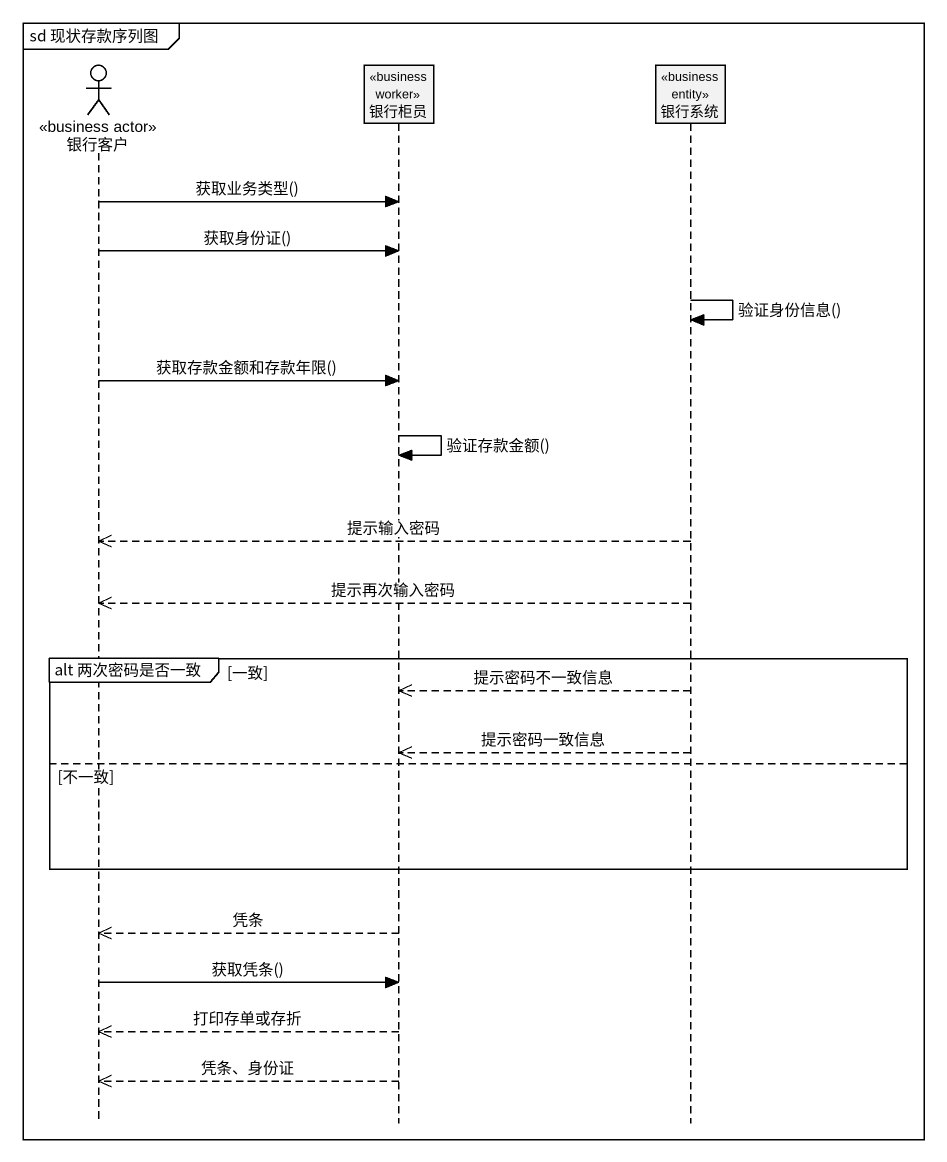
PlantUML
@startuml
mainframe sd 现状存款序列图
hide footbox
actor 银行客户 <<business actor>>
participant 银行柜员 <<business worker>>
participant 银行系统 <<business entity>>

银行客户 -> 银行柜员 : 获取业务类型()
银行客户 -> 银行柜员 : 获取身份证()
银行系统 -> 银行系统 : 验证身份信息()
银行客户 -> 银行柜员 : 获取存款金额和存款年限()
银行柜员 -> 银行柜员 : 验证存款金额()
银行系统 -->> 银行客户 : 提示输入密码
银行系统 -->> 银行客户 : 提示再次输入密码
group alt 两次密码是否一致 [一致]
  银行系统 -->> 银行柜员 : 提示密码不一致信息
  银行系统 -->> 银行柜员 : 提示密码一致信息
else 不一致
end
银行柜员 -->> 银行客户 : 凭条
银行客户 -> 银行柜员 : 获取凭条()
银行柜员 -->> 银行客户 : 打印存单或存折
银行柜员 -->> 银行客户 : 凭条、身份证
@enduml
